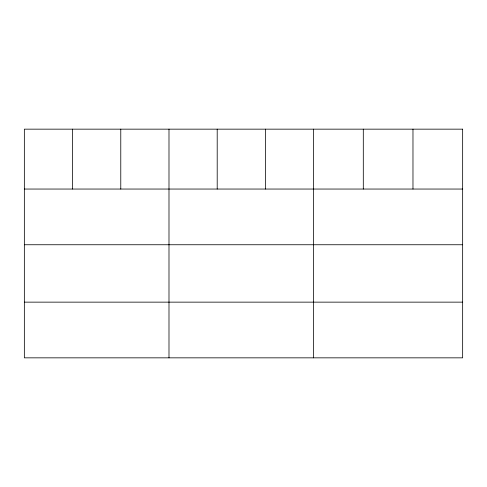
<?xml version="1.0" encoding="UTF-8"?>
<svg xmlns="http://www.w3.org/2000/svg" width="487" height="487" viewBox="0 0 487 487"><rect width="100%" height="100%" fill="white"/><g stroke="black" fill="none" stroke-linecap="round" stroke-linejoin="round"><path stroke-width="0.73" d="M24.35 189.047L462.65 189.047M24.35 244.748L462.65 244.748M24.35 302.141L462.65 302.141M412.976 129.158L412.976 189.047M363.302 129.158L363.302 189.047M313.628 129.158L313.628 357.842M265.415 129.158L265.415 189.047M217.202 129.158L217.202 189.047M168.989 129.158L168.989 357.842M120.776 129.158L120.776 189.047M72.563 129.158L72.563 189.047M462.65 129.158L24.35 129.158L24.35 357.842L462.65 357.842L462.65 129.158"/></g></svg>
